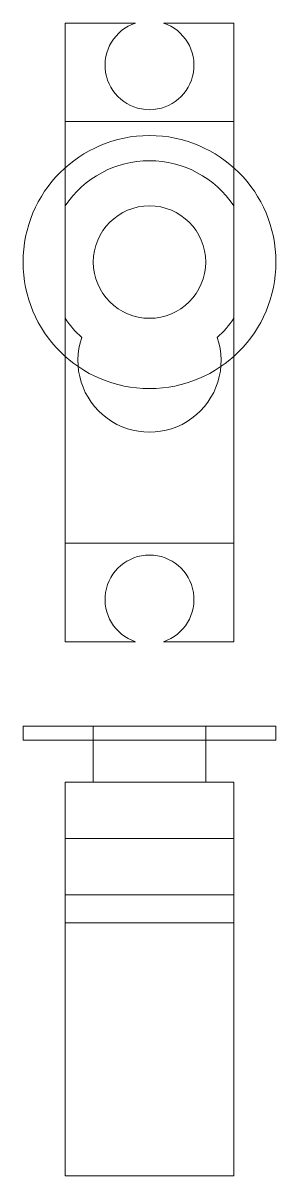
# Model space of a CAD drawing. Header units: millimetres. Extents: x -9 to 9, y -60 to 22.
import ezdxf

# ---------------------------------------------------------------- set-up
doc = ezdxf.new("R2010")
doc.units = ezdxf.units.MM
for name, color, linetype, lineweight in [('body', 3, 'CONTINUOUS', 0), ('body-front', 3, 'CONTINUOUS', 0), ('cap', 1, 'CONTINUOUS', 0), ('cap-front', 1, 'CONTINUOUS', 0), ('gearbox', 6, 'CONTINUOUS', 0), ('gearbox-front', 6, 'CONTINUOUS', 0), ('wheel', 4, 'CONTINUOUS', 0), ('wheel-front', 4, 'CONTINUOUS', 0), ('wheelshaft', 5, 'CONTINUOUS', 0), ('wheelshaft-front', 5, 'CONTINUOUS', 0)]:
    doc.layers.add(name, color=color, linetype=linetype, lineweight=lineweight)

msp = doc.modelspace()

# ---------------------------------------------------------------- linework, layer by layer
at = {"layer": 'body'}
for p, q in [((-6, 15), (-6, -15)), ((6, 15), (-6, 15)), ((6, -15), (6, 15)), ((-6, -15), (6, -15))]:
    msp.add_line(p, q, dxfattribs=at)
at = {"layer": 'body-front'}
for p, q in [((-6, -60), (-6, -36)), ((-6, -36), (6, -36)), ((6, -36), (6, -60)), ((6, -60), (-6, -60))]:
    msp.add_line(p, q, dxfattribs=at)
at = {"layer": 'cap'}
for p, q in [((-6, 22), (-1, 22)), ((-6, 22), (-6, -22)), ((1, 22), (6, 22)), ((6, -22), (6, 22)), ((-6, -22), (-1, -22)), ((1, -22), (6, -22))]:
    msp.add_line(p, q, dxfattribs=at)
for centre, start, end in [((0, 19), 108.43495, 71.56505), ((0, -19), 288.43495, 251.56505)]:
    msp.add_arc(centre, 3.162, start, end, dxfattribs=at)
at = {"layer": 'cap-front'}
for p, q in [((-6, -42), (-6, -40)), ((-6, -40), (6, -40)), ((6, -40), (6, -42)), ((6, -42), (-6, -42))]:
    msp.add_line(p, q, dxfattribs=at)
at = {"layer": 'gearbox'}
for p, q in [((-6, 9), (-6, 1)), ((6, 1), (6, 9))]:
    msp.add_line(p, q, dxfattribs=at)
for centre, radius, start, end in [((0, 5), 7.211, 33.69007, 146.30993), ((0, 5), 7.211, 213.69007, 227.97922), ((0, 5), 7.211, 312.02078, 326.30993), ((0, -2), 5.099, 161.20453, 18.79547)]:
    msp.add_arc(centre, radius, start, end, dxfattribs=at)
at = {"layer": 'gearbox-front'}
for p, q in [((-6, -36), (-6, -32)), ((-6, -32), (6, -32)), ((6, -32), (6, -36)), ((6, -36), (-6, -36))]:
    msp.add_line(p, q, dxfattribs=at)
at = {"layer": 'wheel'}
msp.add_circle((0, 5), 9, dxfattribs=at)
at = {"layer": 'wheel-front'}
for p, q in [((-9, -28), (-9, -29)), ((9, -28), (-9, -28)), ((9, -29), (9, -28)), ((-9, -29), (9, -29))]:
    msp.add_line(p, q, dxfattribs=at)
at = {"layer": 'wheelshaft'}
msp.add_circle((0, 5), 4, dxfattribs=at)
at = {"layer": 'wheelshaft-front'}
for p, q in [((-4, -32), (-4, -28)), ((-4, -28), (4, -28)), ((4, -28), (4, -32)), ((4, -32), (-4, -32))]:
    msp.add_line(p, q, dxfattribs=at)

doc.saveas('drawing.dxf')
